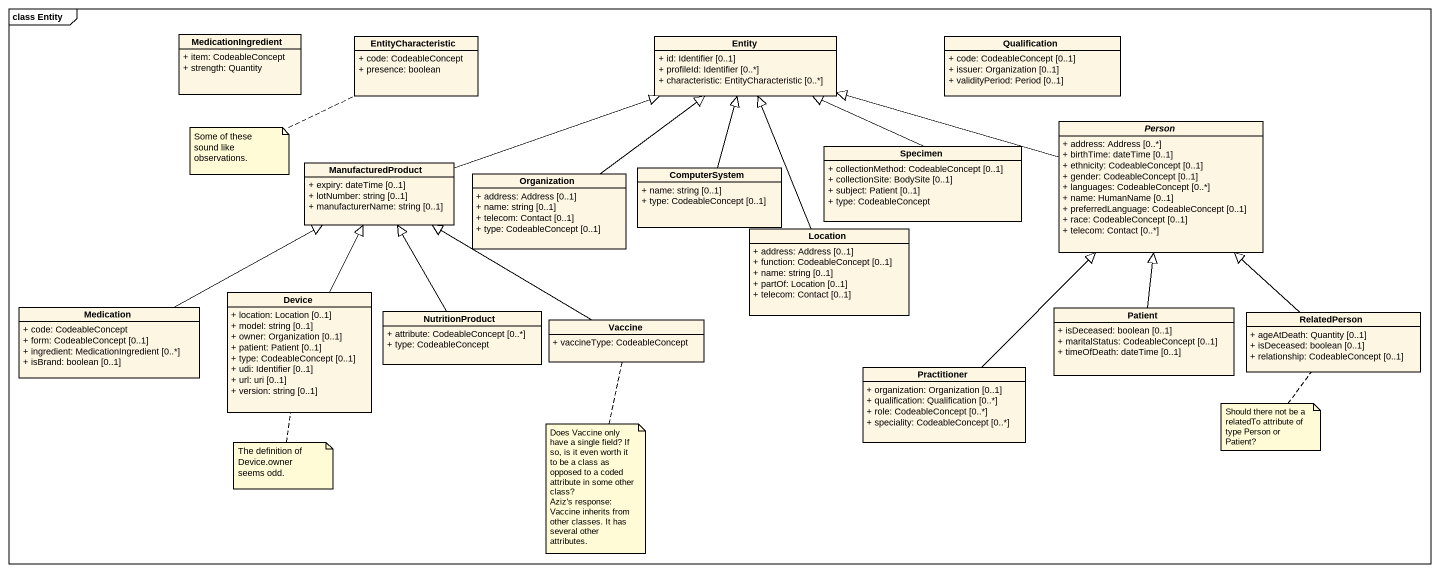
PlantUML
@startuml
mainframe class Entity
hide circle
hide empty members
skinparam classAttributeIconSize 0
class MedicationIngredient {
  + item: CodeableConcept
  + strength: Quantity
}
class EntityCharacteristic {
  + code: CodeableConcept
  + presence: boolean
}
class "Entity" as Entity_ {
  + id: Identifier [0..1]
  + profileId: Identifier [0..*]
  + characteristic: EntityCharacteristic [0..*]
}
class Qualification {
  + code: CodeableConcept [0..1]
  + issuer: Organization [0..1]
  + validityPeriod: Period [0..1]
}
class Specimen {
  + collectionMethod: CodeableConcept [0..1]
  + collectionSite: BodySite [0..1]
  + subject: Patient [0..1]
  + type: CodeableConcept
}
abstract class "Person" as Person_ {
  + address: Address [0..*]
  + birthTime: dateTime [0..1]
  + ethnicity: CodeableConcept [0..1]
  + gender: CodeableConcept [0..1]
  + languages: CodeableConcept [0..*]
  + name: HumanName [0..1]
  + preferredLanguage: CodeableConcept [0..1]
  + race: CodeableConcept [0..1]
  + telecom: Contact [0..*]
}
class ManufacturedProduct {
  + expiry: dateTime [0..1]
  + lotNumber: string [0..1]
  + manufacturerName: string [0..1]
}
class Organization {
  + address: Address [0..1]
  + name: string [0..1]
  + telecom: Contact [0..1]
  + type: CodeableConcept [0..1]
}
class ComputerSystem {
  + name: string [0..1]
  + type: CodeableConcept [0..1]
}
class Location {
  + address: Address [0..1]
  + function: CodeableConcept [0..1]
  + name: string [0..1]
  + partOf: Location [0..1]
  + telecom: Contact [0..1]
}
class Device {
  + location: Location [0..1]
  + model: string [0..1]
  + owner: Organization [0..1]
  + patient: Patient [0..1]
  + type: CodeableConcept [0..1]
  + udi: Identifier [0..1]
  + url: uri [0..1]
  + version: string [0..1]
}
class Medication {
  + code: CodeableConcept
  + form: CodeableConcept [0..1]
  + ingredient: MedicationIngredient [0..*]
  + isBrand: boolean [0..1]
}
class NutritionProduct {
  + attribute: CodeableConcept [0..*]
  + type: CodeableConcept
}
class Vaccine {
  + vaccineType: CodeableConcept
}
class Patient {
  + isDeceased: boolean [0..1]
  + maritalStatus: CodeableConcept [0..1]
  + timeOfDeath: dateTime [0..1]
}
class RelatedPerson {
  + ageAtDeath: Quantity [0..1]
  + isDeceased: boolean [0..1]
  + relationship: CodeableConcept [0..1]
}
class Practitioner {
  + organization: Organization [0..1]
  + qualification: Qualification [0..*]
  + role: CodeableConcept [0..*]
  + speciality: CodeableConcept [0..*]
}
Specimen -up-|> Entity_
Person_ -left-|> Entity_
ManufacturedProduct -right-|> Entity_
Organization -up-|> Entity_
ComputerSystem -up-|> Entity_
Location -up-|> Entity_
Device -up-|> ManufacturedProduct
Medication -right-|> ManufacturedProduct
NutritionProduct -up-|> ManufacturedProduct
Vaccine -left-|> ManufacturedProduct
Patient -up-|> Person_
RelatedPerson -up-|> Person_
Practitioner -up-|> Person_
note left of EntityCharacteristic : Some of these sound like observations.
note bottom of RelatedPerson : Should there not be a relatedTo attribute of type Person or Patient?
note bottom of Device : The definition of Device.owner seems odd.
note bottom of Vaccine
  Does Vaccine only have a single field? If so, is it even worth it to be a class as opposed to a coded attribute in some other class?
  Aziz's response: Vaccine inherits from other classes. It has several other attributes.
end note
@enduml
